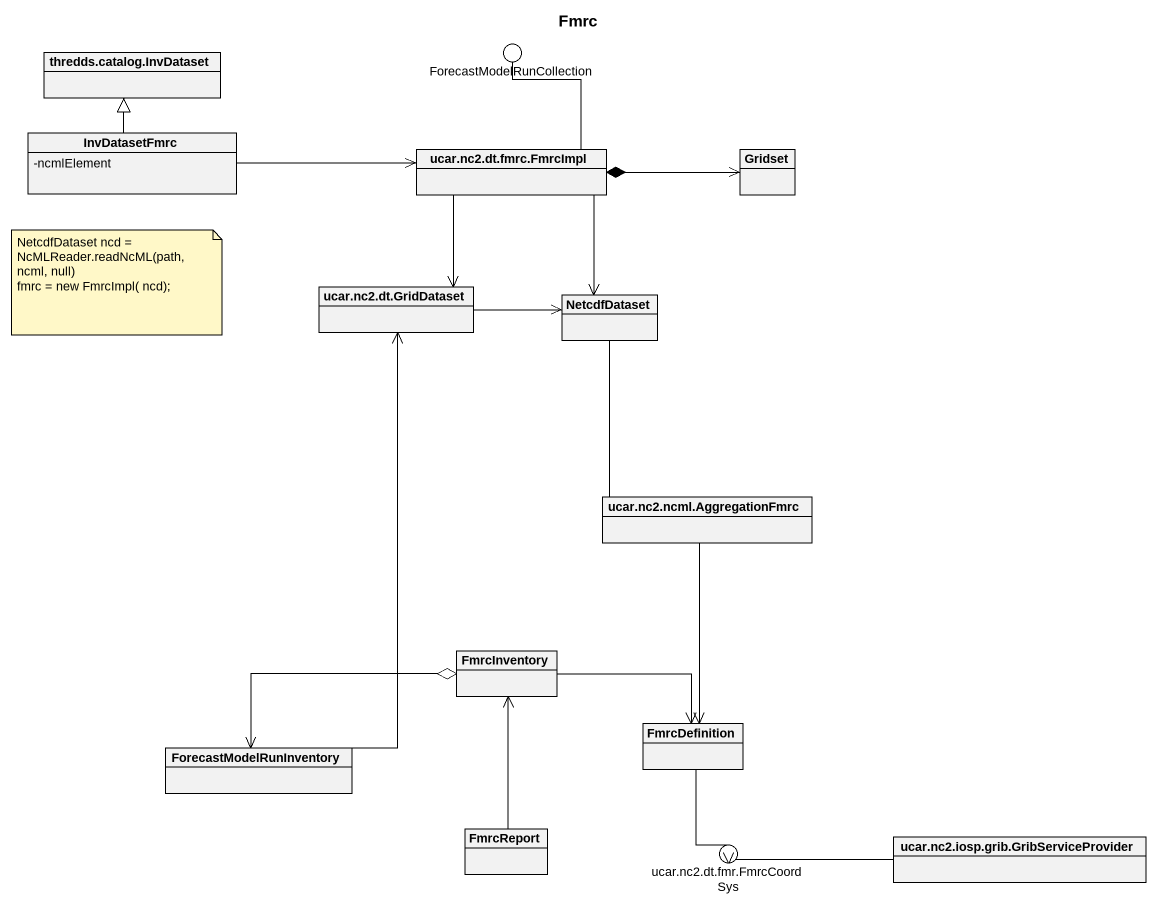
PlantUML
@startuml
title Fmrc
allowmixing
hide circle
hide empty members
skinparam classAttributeIconSize 0
() ForecastModelRunCollection
class "thredds.catalog.InvDataset" as thredds_catalog_InvDataset
class InvDatasetFmrc {
  -ncmlElement
}
class "ucar.nc2.dt.fmrc.FmrcImpl" as ucar_nc2_dt_fmrc_FmrcImpl
class Gridset
class "ucar.nc2.dt.GridDataset" as ucar_nc2_dt_GridDataset
class NetcdfDataset
class "ucar.nc2.ncml.AggregationFmrc" as ucar_nc2_ncml
class FmrcInventory
class ForecastModelRunInventory
class FmrcDefinition
class FmrcReport
() "ucar.nc2.dt.fmr.FmrcCoordSys" as ucar_nc2_dt_fmr_FmrcCoordSys
class "ucar.nc2.iosp.grib.GribServiceProvider" as ucar_nc2_iosp_grib
InvDatasetFmrc -up-|> thredds_catalog_InvDataset
InvDatasetFmrc -right-> ucar_nc2_dt_fmrc_FmrcImpl
ucar_nc2_dt_fmrc_FmrcImpl -up- ForecastModelRunCollection
ucar_nc2_dt_fmrc_FmrcImpl *-right-> Gridset
ucar_nc2_dt_fmrc_FmrcImpl --> ucar_nc2_dt_GridDataset
ucar_nc2_dt_fmrc_FmrcImpl --> NetcdfDataset
ucar_nc2_dt_GridDataset -right-> NetcdfDataset
NetcdfDataset -- ucar_nc2_ncml
ucar_nc2_ncml --> FmrcDefinition
FmrcInventory o-left-> ForecastModelRunInventory
FmrcInventory -right-> FmrcDefinition
ForecastModelRunInventory -up-> ucar_nc2_dt_GridDataset
FmrcDefinition -- ucar_nc2_dt_fmr_FmrcCoordSys
FmrcReport -up-> FmrcInventory
ucar_nc2_iosp_grib -left-> ucar_nc2_dt_fmr_FmrcCoordSys
note as N1
  NetcdfDataset ncd = NcMLReader.readNcML(path, ncml, null)
  fmrc = new FmrcImpl( ncd);
end note
@enduml
